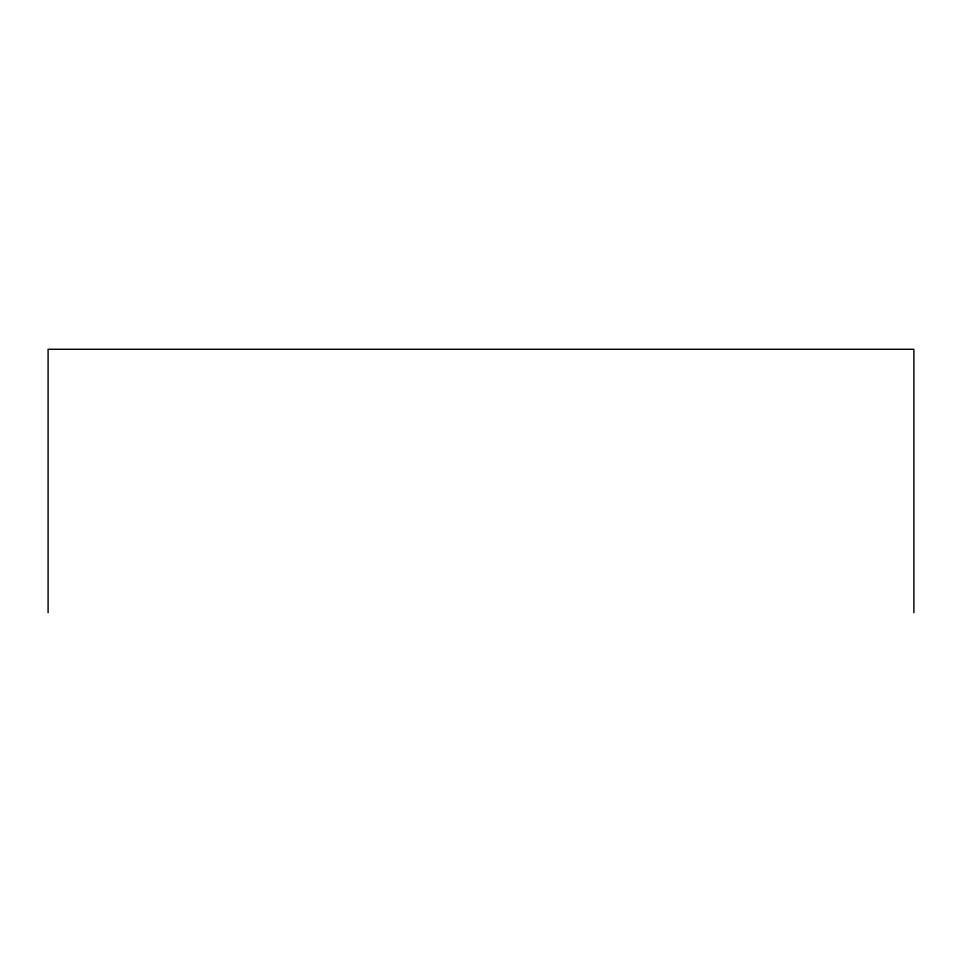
<?xml version="1.0" encoding="UTF-8"?>
<svg xmlns="http://www.w3.org/2000/svg" width="962" height="962" viewBox="0 0 962 962"><rect width="100%" height="100%" fill="white"/><g stroke="black" fill="none" stroke-linecap="round" stroke-linejoin="round"><path stroke-width="1.44" d="M913.9 612.722L913.9 349.278L48.1 349.278L48.1 612.722"/></g></svg>
